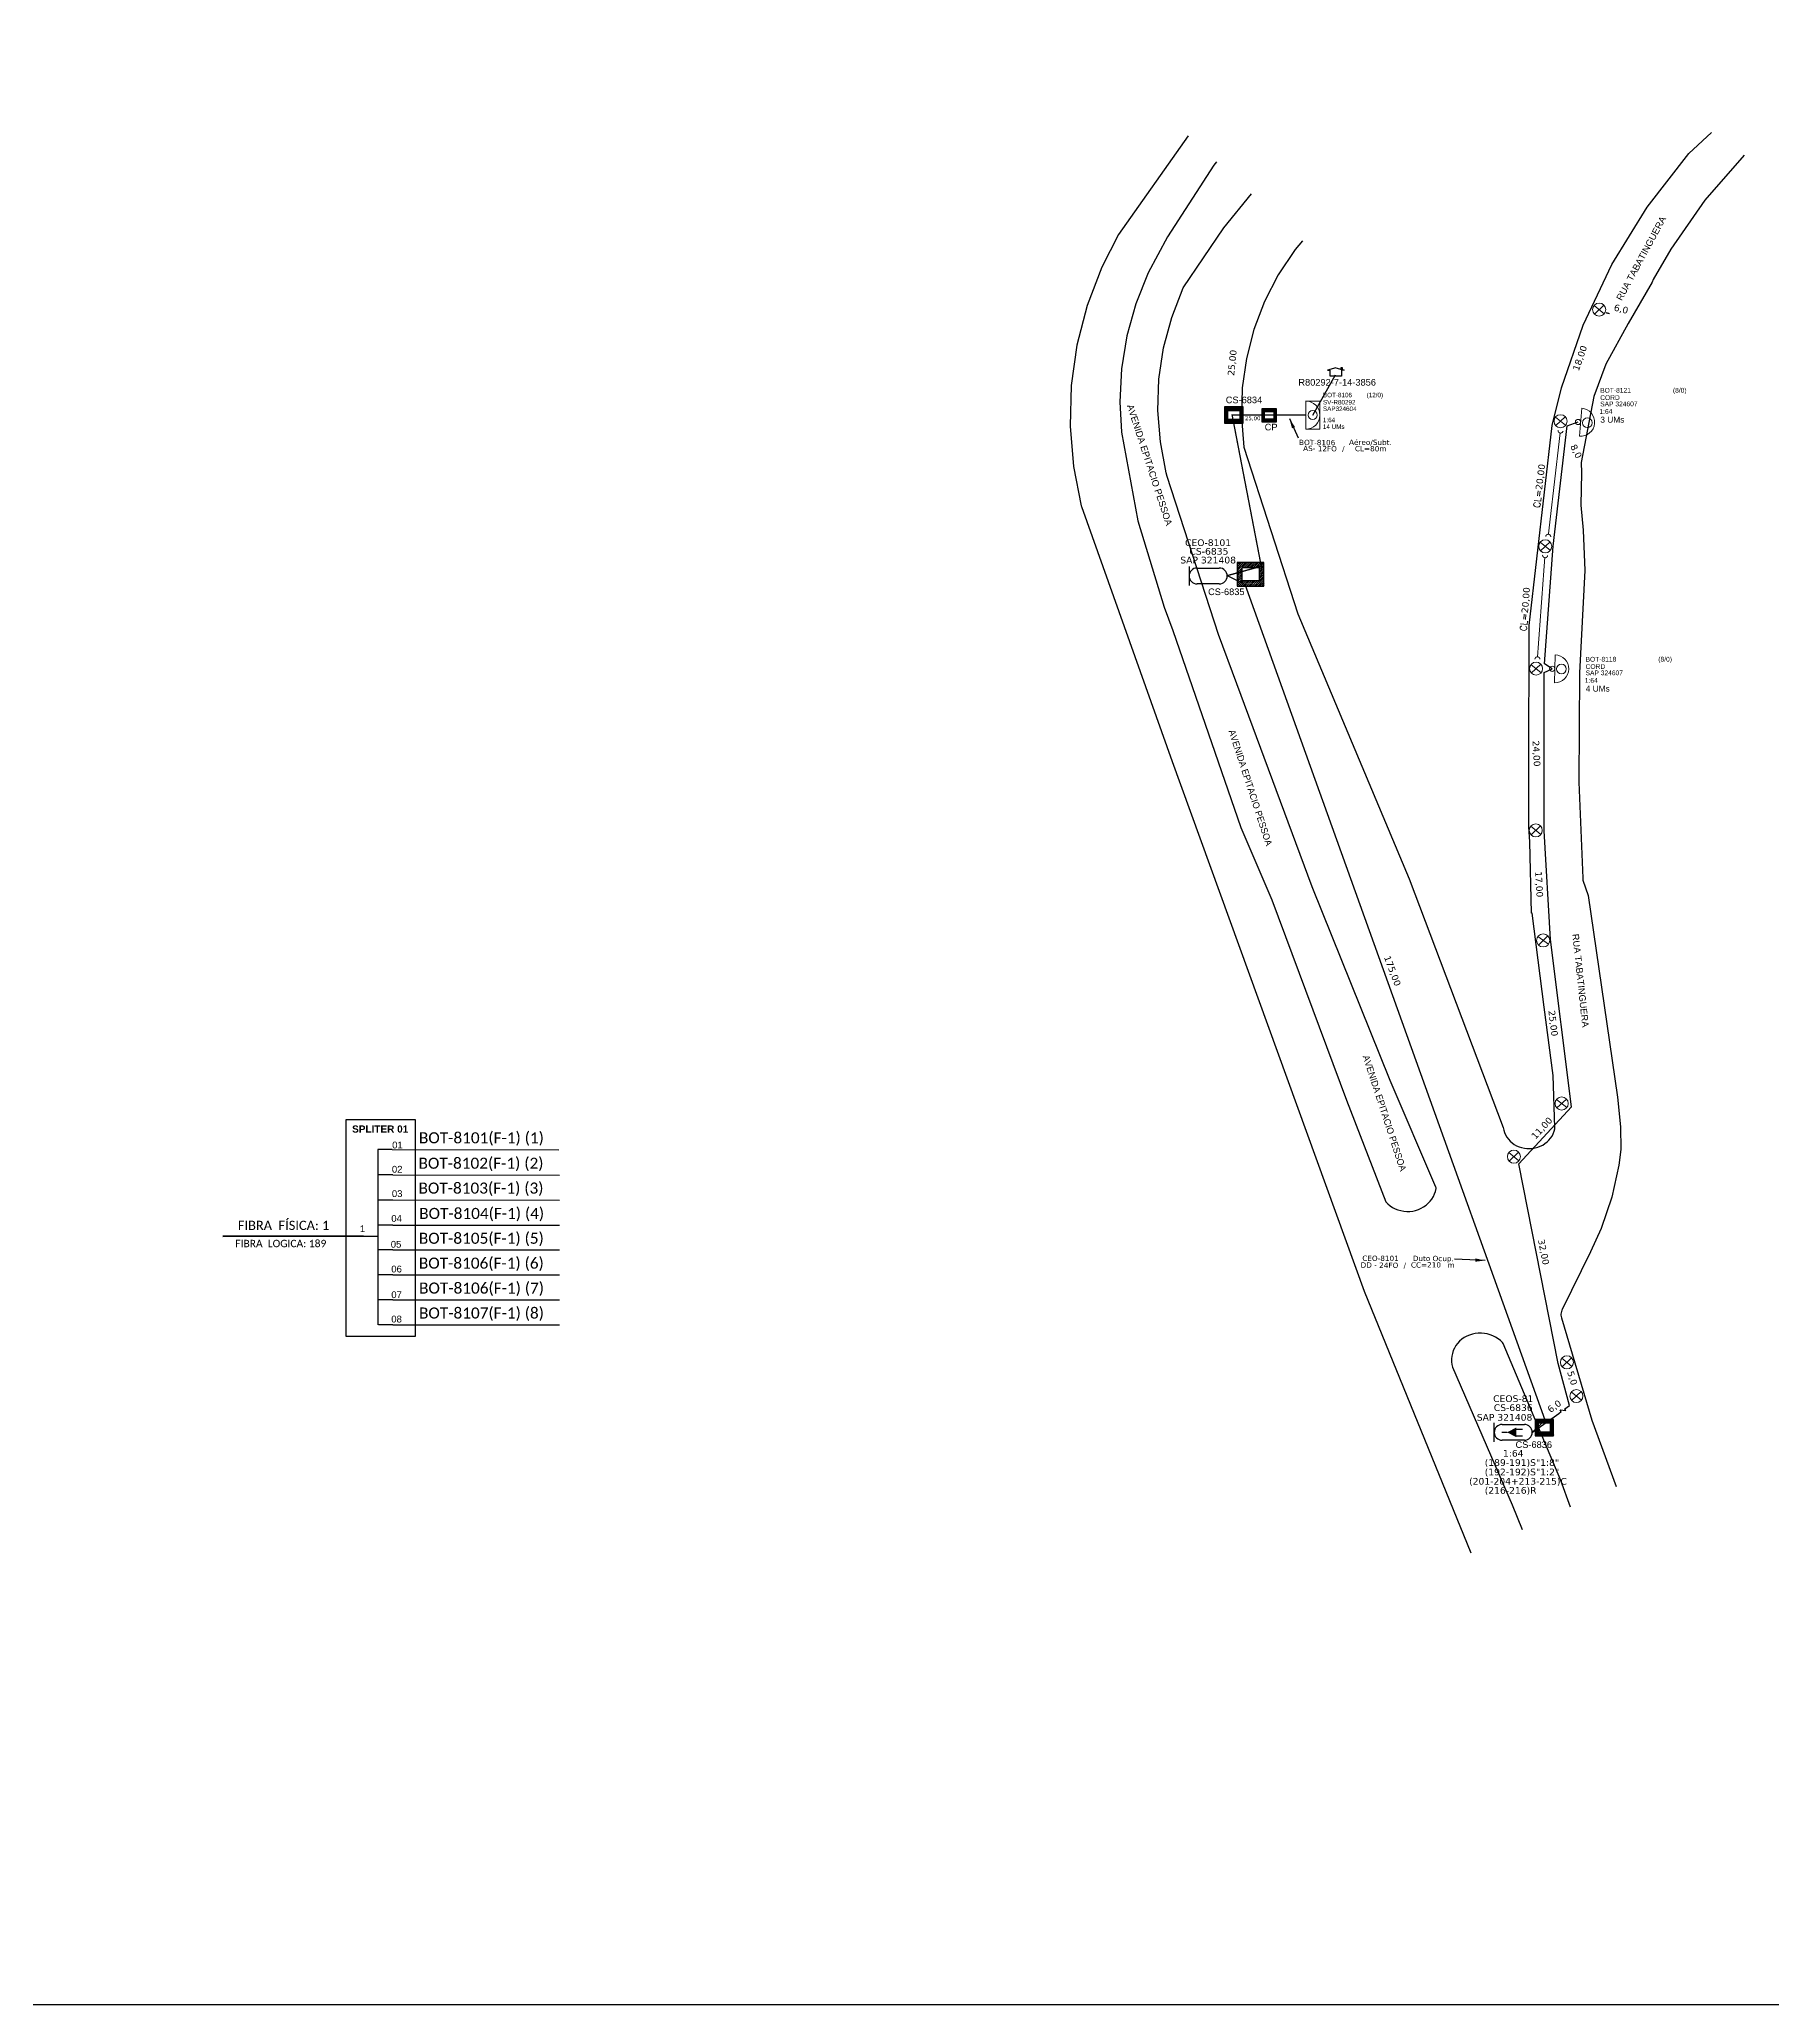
# Model space of a CAD drawing. Extents: x 0 to 841, y 0 to 594.
# Drawn here: x 410.6 to 672.7, y 0 to 297 of the extents above; entities that cross this region are included whole.
import ezdxf
from ezdxf.enums import TextEntityAlignment as Align

# ---------------------------------------------------------------- set-up
doc = ezdxf.new("R2010")
doc.units = 0
doc.linetypes.add('PHANTOM2', pattern=[1.25, 0.625, -0.125, 0.125, -0.125, 0.125, -0.125])
for name, color, linetype in [('10.0-Cartográfico', 4, 'Continuous'), ('10.1-Caixas Subterrâneas', 5, 'Continuous'), ('20.4-CEOS', 1, 'Continuous'), ('20.5-CEO', 1, 'Continuous'), ('CAP a instalar', 1, 'Continuous'), ('CD a instalar', 1, 'Continuous'), ('celulas gpon', 7, 'Continuous'), ('label_cabos', 7, 'Continuous'), ('Legenda', 1, 'Continuous'), ('MUB_SEGMENTO', 7, 'Continuous'), ('Subida Lateral', 5, 'Continuous'), ('surveys', 7, 'Continuous'), ('surveys legendas', 7, 'Continuous')]:
    doc.layers.add(name, color=color, linetype=linetype)
for name, color, linetype, lineweight in [('10.4-Postes', 1, 'Continuous', 0), ("20.0-LEGENDA DOS CDO'S", 1, 'Continuous', 0), ('20.1-CDO_INTERIOR', 1, 'Continuous', 0), ('20.2-CDO_POSTE', 1, 'Continuous', 5), ('20.6-CORDOALHA_SUPORTE', 7, 'Continuous', 25), ('CORDOALHA_SUPORTE', 7, 'Continuous', 25), ('Postes', 1, 'Continuous', 0)]:
    doc.layers.add(name, color=color, linetype=linetype, lineweight=lineweight)
doc.layers.add('DROP DE CLIENTE', color=140, linetype='Continuous', plot=False)
doc.layers.add('EXTRA', color=50, linetype='Continuous', plot=False)
doc.styles.add('ARIAL', font='arial.ttf')
doc.styles.add('DIGICADE', font='arial.ttf')
doc.styles.add('ROMANS', font='romans')
doc.styles.add('siredit', font='verdana.ttf')
doc.linetypes.add('FENCELINE1', pattern='A,0.25,-0.1,[133,ltypeshp.shx,S=0.1,R=0,X=-0.1,Y=0],-0.1,1', length=1.45)
doc.dimstyles.new('ISO-25', dxfattribs={"dimtxt": 2.5, "dimasz": 2.5, "dimexe": 1.25, "dimexo": 0.625, "dimtad": 1, "dimtxsty": 'Standard', "dimcen": 2.5, "dimadec": 0, "dimazin": 0, "dimtfac": 1, "dimtmove": 0, "dimatfit": 3, "dimfxl": 0, "dimarcsym": 0})

# ---------------------------------------------------------------- blocks, each defined once
blk = doc.blocks.new('PTPT')
at = {"layer": 'Postes', "color": 1, "linetype": 'PHANTOM2'}
for points in [[(-0.0000079, 0.0000104), (0.0000075, -0.000002)], [(0.000007, 0.0000109), (-0.0000074, -0.0000025)]]:
    blk.add_lwpolyline(points, dxfattribs=at)
at = {"layer": 'Postes', "color": 1}
blk.add_circle((-0.0000002, 0.0000042), 0.00000987, dxfattribs=at)
blk = doc.blocks.new('SURVEY_SURVEY')
for p, q in [((0, 0.0000127), (-0.0000126, 0.000009)), ((-0.0000126, 0.000009), (-0.0000086, 0.000009)), ((-0.0000086, 0), (-0.0000086, 0.000009)), ((0.0000086, 0), (-0.0000086, 0)), ((0, 0.0000127), (0.0000126, 0.000009)), ((0.0000084, 0.0000132), (0.0000098, 0.0000132)), ((0.0000084, 0.0000103), (0.0000084, 0.0000132)), ((0.0000126, 0.000009), (0.0000086, 0.000009)), ((0.0000086, 0.000009), (0.0000086, 0)), ((0.0000098, 0.0000132), (0.0000098, 0.0000099))]:
    blk.add_line(p, q)
blk = doc.blocks.new('CDOI_CT_DRT')
at = {"layer": '20.1-CDO_INTERIOR', "color": 0, "lineweight": 18}
blk.add_lwpolyline([(2.13, -2.13), (2.13, 2.12), (0, 2.12), (0, -2.13)], close=True, dxfattribs=at)
blk.add_circle((1.06, 0), 0.68, dxfattribs=at)
blk.add_arc((0, 0), 2.13, 269.9724, 89.9724, dxfattribs=at)
at = {"layer": "20.0-LEGENDA DOS CDO'S", "color": 0, "style": 'ARIAL'}
for tag, p in [('CDO_N', (2.61, 2.69)), ('SAP', (2.61, 0.61)), ('SURVEY', (2.61, 1.6)), ('1:XX', (2.6, -1.08)), ('UMS', (2.6, -2.09))]:
    blk.add_attdef(tag, p, '', height=0.68, rotation=359.9724, dxfattribs=at)
blk.add_attdef('FIBRAS_UTILIZADAS', text='', height=0.68, rotation=359.9724, dxfattribs=at).set_placement((10.32, 2.69), align=Align.CENTER)
blk = doc.blocks.new('CDOE_CT_POST_DESENHO')
at = {"color": 0}
blk.add_line((2.14, 0.39), (-2.11, 0.39), dxfattribs=at)
for centre, radius in [((0.01, 1.4), 0.733), ((0.01, 0), 0.393)]:
    blk.add_circle(centre, radius, dxfattribs=at)
blk.add_arc((0.01, 0.39), 2.12, 0, 180, dxfattribs=at)
blk = doc.blocks.new('*U93')
at = {"layer": '20.4-CEOS', "color": 7, "style": 'siredit'}
for tag, p in [('FIBRAS_SPLITTER', (0, 0)), ('FIBRAS_TOP_C', (0, -4.13)), ('RESERVA_FINAIS', (0, -5.46))]:
    blk.add_attdef(tag, p, '', height=1.01, dxfattribs=at)
for tag, p, flags in [('ID_ATIVIDADE', (0, -6.77), 3), ('QTDE', (0, -9.4), 1), ('FATOR', (0, -8.09), 1), ('FID', (0, -10.71), 1)]:
    blk.add_attdef(tag, p, '', height=1.01, dxfattribs=dict(at, flags=flags))
blk = doc.blocks.new('*U95')
at = {"layer": '20.4-CEOS', "color": 7, "style": 'siredit'}
blk.add_attdef('FIBRAS_SPLITTER', (0, 0), '', height=1.01, dxfattribs=at)
for tag, p, flags in [('ID_ATIVIDADE', (0, -1.48), 3), ('FATOR', (0, -2.79), 1), ('QTDE', (0, -4.11), 1), ('FID', (0, -5.42), 1)]:
    blk.add_attdef(tag, p, '', height=1.01, dxfattribs=dict(at, flags=flags))
blk = doc.blocks.new('*X68')
at = {"color": 0, "linetype": 'Continuous'}
for p, q in [((-1.25, 0.34099), (-0.49099, 1.1)), ((-1.25, 0.517767), (-0.667767, 1.1)), ((-1.25, 0.694544), (-0.844544, 1.1)), ((-1.25, 0.87132), (-1.02132, 1.1)), ((-1.25, 1.048097), (-1.198097, 1.1)), ((-1.25, 0.164214), (-0.8035, 0.610714)), ((-1.25, -0.012563), (-0.8035, 0.433937)), ((-1.25, -0.18934), (-0.8035, 0.25716)), ((-1.25, -0.366117), (-0.8035, 0.080383)), ((-0.789214, 0.625), (-0.314214, 1.1)), ((-0.612437, 0.625), (-0.137437, 1.1)), ((-0.43566, 0.625), (0.03934, 1.1)), ((-0.258883, 0.625), (0.216117, 1.1)), ((-0.082107, 0.625), (0.392893, 1.1)), ((0.09467, 0.625), (0.56967, 1.1)), ((0.271447, 0.625), (0.746447, 1.1)), ((0.448223, 0.625), (0.923223, 1.1)), ((0.625, 0.625), (1.1, 1.1)), ((0.801777, 0.625), (1.25, 1.073223)), ((0.8035, 0.449947), (1.25, 0.896447)), ((0.8035, 0.27317), (1.25, 0.71967)), ((0.8035, 0.096393), (1.25, 0.542893)), ((0.8035, -0.080383), (1.25, 0.366117)), ((0.8035, -0.25716), (1.25, 0.18934)), ((0.8035, -0.433937), (1.25, 0.012563)), ((-1.25, -0.542893), (-0.8035, -0.096393)), ((-1.25, -0.71967), (-0.8035, -0.27317)), ((-1.25, -0.896447), (-0.8035, -0.449947)), ((-1.25, -1.073223), (-0.801777, -0.625)), ((-1.1, -1.1), (-0.625, -0.625)), ((-0.923223, -1.1), (-0.448223, -0.625)), ((-0.746447, -1.1), (-0.271447, -0.625)), ((-0.56967, -1.1), (-0.09467, -0.625)), ((-0.392893, -1.1), (0.082107, -0.625)), ((-0.216117, -1.1), (0.258883, -0.625)), ((-0.03934, -1.1), (0.43566, -0.625)), ((0.137437, -1.1), (0.612437, -0.625)), ((0.314214, -1.1), (0.789214, -0.625)), ((0.49099, -1.1), (1.25, -0.34099)), ((0.667767, -1.1), (1.25, -0.517767)), ((0.8035, -0.610714), (1.25, -0.164214)), ((0.844544, -1.1), (1.25, -0.694544)), ((1.02132, -1.1), (1.25, -0.87132)), ((1.198097, -1.1), (1.25, -1.048097))]:
    blk.add_line(p, q, dxfattribs=at)
blk = doc.blocks.new('MANHOLE_MQ')
at = {"color": 0, "linetype": 'Continuous'}
for p, q in [((0.00000623, 0.00000569), (-0.00000627, 0.00000569)), ((-0.00000627, 0.00000569), (-0.00000627, -0.00000531)), ((-0.00000404, 0.00000331), (0.00000399, 0.00000331)), ((-0.00000404, -0.00000294), (-0.00000404, 0.00000331)), ((0.00000399, 0.00000331), (0.00000399, -0.00000294)), ((0.00000623, -0.00000531), (0.00000623, 0.00000569)), ((-0.00000627, -0.00000531), (0.00000623, -0.00000531)), ((0.00000399, -0.00000294), (-0.00000404, -0.00000294)), ((0.00000399, -0.00000294), (0.00000399, -0.00000294))]:
    blk.add_line(p, q, dxfattribs=at)
at = {"color": 0, "linetype": 'Continuous', "xscale": 5e-06, "yscale": 5e-06, "zscale": 1e-05}
blk.add_blockref('*X68', (-0.00000002, 0.00000019), dxfattribs=at)
blk = doc.blocks.new('Inst CDOE-8 CAIXA DIST OPT CDOE 48F_8D C_SPL OPTAP')
at = {"layer": "20.0-LEGENDA DOS CDO'S", "color": 0}
for tag, p, style, flags in [('ID_ATIVIDADE', (0.12, 6.47), 'ARIAL', 3), ('FATOR', (7.92, 6.47), 'ARIAL', 1), ('QTDE', (0.23, -0.97), 'DIGICADE', 3)]:
    blk.add_attdef(tag, p, '', height=0.8, rotation=0.118, dxfattribs=dict(at, style=style, flags=flags))
at = {"layer": "20.0-LEGENDA DOS CDO'S", "color": 0, "style": 'ARIAL'}
for tag, p, height in [('SAP', (0.12, 2.96), 0.8), ('CORDOALHA', (0.12, 4.02), 0.8), ('FID', (0.12, 5.25), 0.8), ('1:XX', (-0.01, 1.7), 0.8), ('UMS', (0.14, 0.22), 1)]:
    blk.add_attdef(tag, p, '', height=height, rotation=0.118, dxfattribs=at)
blk.add_attdef('FIBRAS_UTILIZADAS', text='', height=0.8, rotation=0.118, dxfattribs=at).set_placement((13.48, 5.26), align=Align.CENTER)
blk = doc.blocks.new('Inst CORD ALUMINIO 4.8 MM 3F(sem recursos)')
at = {"layer": '20.6-CORDOALHA_SUPORTE', "color": 0, "lineweight": 0, "style": 'ROMANS'}
blk.add_attdef('LANCE', text='', height=1, dxfattribs=at).set_placement((-0.54, -2.21), align=Align.RIGHT)
at = {"layer": '20.6-CORDOALHA_SUPORTE', "color": 0, "style": 'siredit'}
blk.add_attdef('QTDE', (-0.54, -2.21), '', height=1, rotation=359.69, dxfattribs=at)
at = {"layer": '20.6-CORDOALHA_SUPORTE', "color": 0, "lineweight": 0, "style": 'ROMANS'}
for tag, p, flags in [('ID_ATIVIDADE', (-5.2, -6.67), 3), ('FATOR', (-5.2, -4.44), 3), ('FID', (-5.2, -8.9), 1)]:
    blk.add_attdef(tag, p, '', height=1, dxfattribs=dict(at, flags=flags))
blk = doc.blocks.new('Inst CB DT OCUP CFOA-SM-DD-G-24')
at = {"layer": 'label_cabos', "color": 0, "style": 'siredit'}
for tag, flags, p in [('ID_ATIVIDADE', 3, (1.31, 2.67)), ('FATOR', 1, (11.56, 2.55))]:
    blk.add_attdef(tag, text='', height=1, rotation=359.69, dxfattribs=dict(at, flags=flags)).set_placement(p, align=Align.MIDDLE_CENTER)
for tag, p in [('TIPO_CABO', (1.11, 0)), ('DESTINO_CABO', (3.13, 1.26)), ('CABO', (4.69, -0.05)), ('/', (7.71, -0.05)), ('LANCE', (10.41, 0.02)), ('TIPO_CABO', (13.11, 1.24)), ('UND', (16.46, 0)), ('FID', (13.65, -1.41))]:
    blk.add_attdef(tag, text='', height=1, rotation=359.69, dxfattribs=at).set_placement(p, align=Align.MIDDLE_CENTER)
blk.add_attdef('QTDE', (11.93, -0.45), '', height=1, rotation=359.69, dxfattribs=at)
blk = doc.blocks.new('LEGENDA DOS CABOS')
at = {"layer": 'EXTRA', "color": 0, "style": 'siredit'}
for tag, p in [('ID', (4.6, 0.97)), ('XX', (9.03, 0.97))]:
    blk.add_attdef(tag, text='', height=0.48, rotation=359.69, dxfattribs=at).set_placement(p, align=Align.MIDDLE_CENTER)
at = {"layer": 'Legenda', "color": 0, "style": 'siredit'}
for tag, p in [('TIPO_CABO', (1.31, 0)), ('CABO', (4.69, -0.05)), ('/', (6.81, -0.05)), ('METROS', (10.03, -0.05))]:
    blk.add_attdef(tag, text='', height=0.8, rotation=359.69, dxfattribs=at).set_placement(p, align=Align.MIDDLE_CENTER)

msp = doc.modelspace()

# ---------------------------------------------------------------- linework, layer by layer
at = {"color": 7, "linetype": 'Continuous'}
for p, q in [((461.81, 129.21), (461.81, 102.73)), ((463.96, 129.21), (461.81, 129.21)), ((464.07, 125.38), (461.92, 125.38)), ((464.07, 121.6), (461.92, 121.6)), ((459.59, 116.14), (461.8, 116.14)), ((464.07, 117.81), (461.92, 117.81)), ((464.07, 114.05), (461.92, 114.05)), ((464.07, 110.29), (461.92, 110.29)), ((464.07, 106.52), (461.92, 106.52)), ((464.07, 102.76), (461.92, 102.76))]:
    msp.add_line(p, q, dxfattribs=at)
at = {"color": 10, "linetype": 'Continuous'}
for p, q in [((463.96, 129.21), (489.18, 129.2)), ((464.07, 125.38), (489.29, 125.37)), ((464.07, 121.61), (489.29, 121.6)), ((464.07, 117.82), (489.29, 117.81)), ((464.07, 114.06), (489.29, 114.05)), ((464.07, 110.3), (489.29, 110.29)), ((464.07, 106.53), (489.29, 106.52)), ((464.06, 102.76), (489.28, 102.75))]:
    msp.add_line(p, q, dxfattribs=at)
at = {"color": 1, "linetype": 'Continuous', "lineweight": 60}
msp.add_line((459.59, 116.14), (438.38, 116.08), dxfattribs=at)
msp.add_lwpolyline([(0, 594), (841, 594), (841, 0), (0, 0)], close=True)
at = {"color": 7}
msp.add_lwpolyline([(456.96, 101.04), (467.49, 101.04), (467.49, 133.74), (456.96, 133.74)], close=True, dxfattribs=at)
at = {"layer": '10.0-Cartográfico'}
for points in [[(584.32, 282.41), (573.76, 267.49), (571.25, 262.56), (569.03, 256.77), (567.48, 250.79), (566.62, 244.7), (566.45, 238.56), (566.97, 232.43), (568.16, 226.49), (568.18, 226.4), (581.89, 187.89), (610.92, 107.82), (627.05, 68.29)], [(635.82, 186.74), (635.86, 208.42), (639.33, 238.66), (640.74, 244.31), (644.01, 253.82), (648.34, 262.96), (653.68, 271.64), (659.97, 279.75), (663.42, 282.92)], [(668.37, 279.51), (668.34, 279.49), (662.4, 272.67), (657.25, 265.29), (654.61, 260.71), (654.43, 260.32), (650.81, 254.07), (647.46, 247.9), (645.62, 243.04), (643.73, 233.06), (643.75, 231.5), (643.68, 226.62), (644.02, 222.84), (644.25, 216.75), (643.49, 201.24), (643.39, 184.73)], [(588.58, 278.5), (588.17, 277.99), (581.2, 267.16), (578.28, 261.7), (576.38, 257.02), (575.02, 252.17), (574.22, 247.22), (573.97, 242.23), (574.25, 237.65), (576.71, 224.25), (580.68, 211.18), (582.01, 207.68), (592.25, 177.88), (596.96, 166.94), (608.27, 136.68), (614.19, 121.31), (614.49, 121), (614.84, 120.73), (615.21, 120.49), (615.6, 120.28), (616.02, 120.12), (616.46, 119.99), (616.9, 119.92), (617.35, 119.88), (617.8, 119.88), (618.25, 119.93), (618.69, 120.03), (619.12, 120.17), (619.52, 120.35), (619.91, 120.56), (620.28, 120.81), (620.61, 121.1), (620.9, 121.42), (621.16, 121.75), (621.38, 122.13), (621.56, 122.51), (621.69, 122.91), (621.78, 123.32), (621.79, 123.37), (621.79, 123.46), (621.75, 123.55), (614.83, 139.68), (603.03, 168.94), (591.69, 199.62), (588.9, 207.05), (581.15, 230.95), (581.01, 231.49), (580.11, 236.17), (579.73, 240.9), (579.89, 245.65), (580.59, 250.36), (581.82, 254.97), (583.57, 259.44), (589.71, 268.53), (593.87, 273.64)], [(601.58, 266.56), (600.47, 265.22), (597.94, 261.4), (595.86, 257.36), (594.24, 253.13), (593.11, 248.77), (592.47, 244.33), (592.35, 239.85), (592.73, 235.39)], [(592.73, 235.39), (600.9, 210.16), (617.71, 170.11), (631.93, 132.55), (632.01, 132.17), (632.13, 131.81), (632.28, 131.45), (632.48, 131.12), (632.71, 130.8), (632.98, 130.51), (633.28, 130.24), (633.61, 130.01), (633.96, 129.81), (634.33, 129.65), (634.72, 129.52), (635.13, 129.43), (635.53, 129.39), (635.95, 129.37), (636.35, 129.4), (636.76, 129.47), (637.15, 129.58), (637.54, 129.72), (637.9, 129.91), (638.25, 130.12), (638.56, 130.37), (638.84, 130.64), (639.09, 130.95), (639.31, 131.27), (639.48, 131.62), (639.63, 131.98), (639.72, 132.35), (639.76, 132.54), (639.51, 140.4), (638.14, 150.74), (636.29, 164.93), (636.22, 164.93), (635.95, 175.71), (635.81, 178.01), (635.82, 186.74)], [(643.39, 184.73), (643.96, 170.22), (643.97, 169.94), (644.78, 167.61), (649.21, 137.15), (649.68, 132.68), (649.7, 129.22), (649.4, 126.89), (648.34, 122.02), (646.74, 117.27), (645.11, 113.78), (640.84, 105.04), (640.78, 104.93), (640.73, 104.75), (640.68, 104.56), (640.66, 104.37), (640.67, 104.18), (640.69, 103.99), (640.73, 103.81), (645.35, 88.31), (649.03, 78.33)], [(642.12, 75.17), (640.67, 79.23), (631.94, 99.91), (631.82, 100.05), (631.51, 100.36), (631.16, 100.64), (630.79, 100.88), (630.39, 101.08), (629.97, 101.25), (629.53, 101.37), (629.09, 101.45), (628.63, 101.49), (628.17, 101.48), (627.72, 101.43), (627.27, 101.33), (626.85, 101.2), (626.43, 101.02), (626.04, 100.81), (625.68, 100.55), (625.34, 100.26), (625.04, 99.94), (624.78, 99.59), (624.56, 99.23), (624.38, 98.84), (624.25, 98.43), (624.16, 98.02), (624.12, 97.6), (624.13, 97.17), (624.18, 96.76), (624.29, 96.34), (633.3, 75.55), (634.78, 71.82)]]:
    msp.add_lwpolyline(points, dxfattribs=at)
at = {"layer": '20.4-CEOS', "color": 7}
for p, q in [((631.78, 87.68), (635.13, 87.68)), ((635.13, 85.3), (631.78, 85.3))]:
    msp.add_line(p, q, dxfattribs=at)
for points in [[(630.59, 85.06), (630.59, 87.93)], [(632.53, 86.49), (631.73, 86.49)], [(633.85, 86.97), (634.86, 86.97)], [(633.85, 85.97), (634.86, 85.97)]]:
    msp.add_lwpolyline(points, dxfattribs=at)
msp.add_lwpolyline([(632.53, 86.49, 0, 1.47, 0), (633.91, 86.49, 1.47, 1.47, 0)], format="xyseb", dxfattribs=at)
for centre, start, end in [((631.78, 86.49), 90, 270), ((635.13, 86.49), 270, 90)]:
    msp.add_arc(centre, 1.19, start, end, dxfattribs=at)
at = {"layer": '20.5-CEO', "color": 5}
for p, q in [((585.65, 217.1), (589.01, 217.1)), ((589.01, 214.71), (585.65, 214.71))]:
    msp.add_line(p, q, dxfattribs=at)
msp.add_lwpolyline([(584.46, 217.35), (584.46, 214.46)], dxfattribs=at)
for centre, start, end in [((585.65, 215.9), 90, 270), ((589.01, 215.9), 270, 90)]:
    msp.add_arc(centre, 1.2, start, end, dxfattribs=at)
at = {"layer": 'CAP a instalar', "color": 8, "linetype": 'FENCELINE1', "ltscale": 30, "const_width": 0.2}
msp.add_lwpolyline([(647.47, 255.68), (648.02, 255.54)], dxfattribs=at)
at = {"layer": 'CD a instalar', "color": 7, "linetype": 'FENCELINE1', "ltscale": 20}
for p, q in [((639.49, 220.41), (641.61, 238.6)), ((638.18, 202.63), (639.49, 220.41)), ((639.34, 201.88), (638.18, 202.63)), ((638.12, 177.4), (638.13, 201.3)), ((638.13, 201.3), (639.34, 201.88)), ((639.08, 160.96), (638.12, 177.4)), ((642.28, 135.69), (639.08, 160.96)), ((634.29, 127.05), (642.28, 135.69)), ((640.26, 96.91), (634.29, 127.05)), ((641.93, 90.53), (640.26, 96.91)), ((638.43, 87.98), (640.32, 89.35)), ((641.61, 90.29), (641.93, 90.53)), ((636.34, 86.51), (638.43, 87.98))]:
    msp.add_line(p, q, dxfattribs=at)
at = {"layer": 'CD a instalar', "color": 7, "linetype": 'ByBlock'}
for p, q in [((641.61, 238.6), (643.25, 239.17)), ((590.21, 215.95), (592.91, 214.59)), ((638.28, 88.35), (592.91, 214.59)), ((636.32, 86.49), (638.28, 88.35))]:
    msp.add_line(p, q, dxfattribs=at)
at = {"layer": 'CD a instalar', "linetype": 'ByBlock'}
msp.add_line((638.28, 88.35), (638.28, 88.35), dxfattribs=at)
at = {"layer": 'CD a instalar', "color": 1, "linetype": 'ByBlock', "const_width": 0.2}
msp.add_lwpolyline([(590.21, 215.95), (595.36, 217.37), (595.36, 217.37), (590.96, 240.21), (594.84, 240.21), (602.08, 240.21)], dxfattribs=at)
at = {"layer": 'CORDOALHA_SUPORTE', "ltscale": 5, "const_width": 0.15}
for points in [[(640.98, 237.82, -1), (640.23, 237.94)], [(639.12, 221.8, 1), (638.36, 221.85)], [(638.65, 219, -1), (637.89, 219.09)], [(637.49, 203.29, 1), (636.73, 203.31)]]:
    msp.add_lwpolyline(points, format="xyb", dxfattribs=at)
for points in [[(640.54, 237.5), (638.77, 222.21)], [(638.22, 218.67), (637.12, 203.69)]]:
    msp.add_lwpolyline(points, dxfattribs=at)
at = {"layer": 'DROP DE CLIENTE'}
msp.add_lwpolyline([(603.14, 240.21), (606.58, 246.29)], dxfattribs=at)
at = {"layer": 'Subida Lateral', "color": 5}
for p, q in [((640.32, 89.35), (640.72, 89.65)), ((640.72, 89.65), (640.56, 89.87)), ((640.56, 89.87), (641.39, 89.79)), ((641.21, 90.01), (641.61, 90.29)), ((641.39, 89.79), (641.21, 90.01))]:
    msp.add_line(p, q, dxfattribs=at)

# ---------------------------------------------------------------- block references
at = {"color": 0, "lineweight": 0}
for p, rotation in [((635.67, 229.66), 83.36434267964611), ((633.51, 210.95), 85.78256153104718)]:
    msp.add_blockref('Inst CORD ALUMINIO 4.8 MM 3F(sem recursos)', p, dxfattribs=dict(at, rotation=rotation)).add_auto_attribs({'QTDE': '20,00', 'LANCE': 'CL='})
at = {"color": 7, "lineweight": 0}
ref = msp.add_blockref('Inst CB DT OCUP CFOA-SM-DD-G-24', (610.89, 111.78), dxfattribs=dict(at, xscale=0.8, yscale=0.8, zscale=0.8))
ref.add_attrib('DESTINO_CABO', 'CEO-8101', dxfattribs={"layer": 'label_cabos', "color": 0, "height": 0.8, "rotation": 359.69, "style": 'siredit'}).set_placement((613.39, 112.79), align=Align.MIDDLE_CENTER)
ref.add_attrib('TIPO_CABO', 'Duto Ocup.', dxfattribs={"layer": 'label_cabos', "color": 0, "height": 0.8, "rotation": 359.69, "style": 'siredit'}).set_placement((621.37, 112.77), align=Align.MIDDLE_CENTER)
ref.add_attrib('/', '/', dxfattribs={"layer": 'label_cabos', "color": 0, "height": 0.8, "rotation": 359.69, "style": 'siredit'}).set_placement((617.06, 111.74), align=Align.MIDDLE_CENTER)
ref.add_attrib('LANCE', 'CC=', dxfattribs={"layer": 'label_cabos', "color": 0, "height": 0.8, "rotation": 359.69, "style": 'siredit'}).set_placement((619.21, 111.79), align=Align.MIDDLE_CENTER)
ref.add_attrib('UND', 'm', dxfattribs={"layer": 'label_cabos', "color": 0, "height": 0.8, "rotation": 359.69, "style": 'siredit'}).set_placement((624.06, 111.78), align=Align.MIDDLE_CENTER)
ref.add_attrib('CABO', '24FO', dxfattribs={"layer": 'label_cabos', "color": 0, "height": 0.8, "rotation": 359.69, "style": 'siredit'}).set_placement((614.63, 111.74), align=Align.MIDDLE_CENTER)
ref.add_attrib('TIPO_CABO', 'DD - ', dxfattribs={"layer": 'label_cabos', "color": 0, "height": 0.8, "rotation": 359.69, "style": 'siredit'}).set_placement((611.78, 111.77), align=Align.MIDDLE_CENTER)
ref.add_attrib('QTDE', '210', (620.43, 111.41), dxfattribs={"layer": 'label_cabos', "color": 0, "height": 0.8, "rotation": 359.69, "style": 'siredit'})
at = {"layer": '10.1-Caixas Subterrâneas', "color": 30, "rotation": 180.0000000000632}
for p, xscale, yscale, zscale in [((591.21, 240.27), 223851.2880178107, 223851.2880178107, 223851.2880178107), ((596.55, 240.21), 179081.0304142486, 179081.0304142486, 179081.0304142486), ((593.75, 216.22), 322345.8547456475, 322345.8547456475, 322345.8547456475), ((638.14, 87.26), 223851.2880178107, 223851.2880178107, 223851.2880178107)]:
    msp.add_blockref('MANHOLE_MQ', p, dxfattribs=dict(at, xscale=xscale, yscale=yscale, zscale=zscale))
at = {"layer": '10.4-Postes', "color": 1, "xscale": 100000, "yscale": 100000, "zscale": 100000}
for p in [(646.46, 255.73), (640.62, 238.87), (638.31, 219.96), (636.92, 201.48), (636.88, 177.04), (640.79, 135.76), (633.57, 127.73), (641.58, 96.65), (643.02, 91.56)]:
    msp.add_blockref('PTPT', p, dxfattribs=at)
at = {"layer": '10.4-Postes', "color": 1, "xscale": 100000, "yscale": 100000, "zscale": 100000, "rotation": 3}
msp.add_blockref('PTPT', (638.02, 160.41), dxfattribs=at)
at = {"layer": "20.0-LEGENDA DOS CDO'S", "color": 7, "lineweight": 0, "xscale": 0.9, "yscale": 0.9, "zscale": 0.9}
for p, values in [((646.49, 238.87), {'FID': 'BOT-8121', 'CORDOALHA': 'CORD', 'SAP': 'SAP 324607', '1:XX': '1:64', 'UMS': '3 UMs', 'FIBRAS_UTILIZADAS': '(8/0)'}), ((644.28, 198.23), {'FID': 'BOT-8118', 'CORDOALHA': 'CORD', 'SAP': 'SAP 324607', '1:XX': '1:64', 'UMS': '4 UMs', 'FIBRAS_UTILIZADAS': '(8/0)'})]:
    msp.add_blockref('Inst CDOE-8 CAIXA DIST OPT CDOE 48F_8D C_SPL OPTAP', p, dxfattribs=at).add_auto_attribs(values)
at = {"layer": '20.1-CDO_INTERIOR', "color": 1}
msp.add_blockref('CDOI_CT_DRT', (602.08, 240.22), dxfattribs=at).add_auto_attribs({'CDO_N': 'BOT-8106', 'FIBRAS_UTILIZADAS': ' (12/0)', 'SURVEY': 'SV-R80292', 'SAP': 'SAP324604', '1:XX': '1:64', 'UMS': '14 UMs'})
at = {"layer": '20.2-CDO_POSTE', "color": 7}
for p, rotation in [((643.25, 239.18), 265.0098447764626), ((639.34, 201.89), 268.7606227558455)]:
    msp.add_blockref('CDOE_CT_POST_DESENHO', p, dxfattribs=dict(at, rotation=rotation))
at = {"layer": '20.4-CEOS', "color": 0, "lineweight": 0}
ref = msp.add_blockref('*U93', (629.14, 81.42), dxfattribs=at)
ref.add_attrib('FIBRAS_SPLITTER', '(189-191)S"1:8"', (629.14, 81.42), dxfattribs={"color": 7, "height": 1.0097, "style": 'siredit'})
ref.add_attrib('FIBRAS_TOP_C', '(201-204+213-215)C', (626.78, 78.59), dxfattribs={"color": 7, "height": 1.0097, "style": 'siredit'})
ref.add_attrib('RESERVA_FINAIS', '(216-216)R', (629.14, 77.21), dxfattribs={"color": 7, "height": 1.01, "style": 'siredit'})
msp.add_blockref('*U95', (629.14, 80), dxfattribs=at).add_auto_attribs({'FIBRAS_SPLITTER': '(192-192)S"1:2"'})
at = {"layer": 'label_cabos', "color": 7, "lineweight": 0}
ref = msp.add_blockref('LEGENDA DOS CABOS', (600.42, 234.76), dxfattribs=dict(at, xscale=0.8, yscale=0.8, zscale=0.8))
ref.add_attrib('ID', 'BOT-8106', dxfattribs={"color": 0, "height": 0.8, "rotation": 359.69, "style": 'siredit'}).set_placement((603.81, 236.07), align=Align.MIDDLE_CENTER)
ref.add_attrib('CABO', '12FO', dxfattribs={"color": 0, "height": 0.8, "rotation": 359.69, "style": 'siredit'}).set_placement((605.35, 235.14), align=Align.MIDDLE_CENTER)
ref.add_attrib('METROS', 'CL=80m', dxfattribs={"color": 0, "height": 0.8, "rotation": 359.69, "style": 'siredit'}).set_placement((611.9, 235.14), align=Align.MIDDLE_CENTER)
ref.add_attrib('XX', 'Aéreo/Subt.', dxfattribs={"color": 0, "height": 0.8, "rotation": 359.69, "style": 'siredit'}).set_placement((611.86, 236.1), align=Align.MIDDLE_CENTER)
ref.add_attrib('/', '/', dxfattribs={"color": 0, "height": 0.8, "rotation": 359.69, "style": 'siredit'}).set_placement((607.77, 235.14), align=Align.MIDDLE_CENTER)
ref.add_attrib('TIPO_CABO', 'AS-', dxfattribs={"color": 0, "height": 0.8, "rotation": 359.69, "style": 'siredit'}).set_placement((602.61, 235.18), align=Align.MIDDLE_CENTER)
at = {"layer": 'surveys', "color": 255, "xscale": 100000, "yscale": 100000, "zscale": 100000}
msp.add_blockref('SURVEY_SURVEY', (606.62, 246.08), dxfattribs=at)

# ---------------------------------------------------------------- texts
for s, insert, char_height, width, attachment_point in [('{\\fArial|b1|i0|c0|p34;\\H1x;\\C10;SPLITER 01}', (462.17, 132.32), 1.0822, 10.5335, 5), ('{\\fCalibri|b0|i0|c0|p34;\\C7;BOT-8101(F-1) (1)}', (468.03, 130.82), 1.6722, 41.159, 4), ('\\C7;\\fArial|b0|i0|;\\H1.0273588255048;01 ', (464.78, 129.9), 1.0822, 2.1702, 5), ('{\\fCalibri|b0|i0|c0|p34;\\C7;BOT-8102(F-1) (2)}', (467.97, 126.98), 1.6722, 40.9079, 4), ('\\C7;\\fArial|b0|i0|;\\H1.0273588255048;02 ', (464.74, 126.24), 1.0822, 2.2909, 5), ('\\C7;\\fArial|b0|i0|;\\H1.0273588255048;03 ', (464.74, 122.56), 1.0822, 2.1067, 5), ('{\\fCalibri|b0|i0|c0|p34;\\C7;BOT-8103(F-1) (3)}', (467.97, 123.22), 1.6722, 40.9079, 4), ('{\\fCalibri|b0|i0|c0|p34;\\C7;FIBRA  FÍSICA: 1}', (447.57, 117.76), 1.3935, 21.0669, 5), ('\\C7;\\fArial|b0|i0|;\\H1.0273588255048;04 ', (464.65, 118.81), 1.0822, 2.2909, 5), ('{\\fCalibri|b0|i0|c0|p34;\\C7;BOT-8104(F-1) (4)}', (468.07, 119.39), 1.6722, 60.2183, 4), ('\\C7;\\fArial|b0|i0|;\\H1.0273588255048;1', (459.49, 117.26), 1.0822, 1.0719, 5), ('{\\fCalibri|b0|i0|c0|p34;\\C7;BOT-8105(F-1) (5)}', (468.02, 115.64), 1.6722, 60.2183, 4), ('{\\fCalibri|b0|i0|c0|p34;\\C7;FIBRA  LOGICA: 189}', (447.15, 115.02), 1.1148, 21.0669, 5), ('\\C7;\\fArial|b0|i0|;\\H1.0273588255048;05 ', (464.57, 114.9), 1.0822, 2.8176, 5), ('{\\fCalibri|b0|i0|c0|p34;\\C1;BOT-8106(F-1) (6)}', (468.02, 111.88), 1.6722, 60.2183, 4), ('\\C7;\\fArial|b0|i0|;\\H1.0273588255048;06 ', (464.65, 111.16), 1.0822, 2.2909, 5), ('\\C7;\\fArial|b0|i0|;\\H1.0273588255048;07 ', (464.65, 107.28), 1.0822, 2.2909, 5), ('\\C7;\\fArial|b0|i0|;\\H1.0273588255048;08 ', (464.65, 103.6), 1.0822, 2.2909, 5)]:
    msp.add_mtext(s, dxfattribs=dict(insert=insert, char_height=char_height, width=width, attachment_point=attachment_point))
at = {"color": 1, "char_height": 1.6722, "attachment_point": 4}
for s, insert, width in [('\\fCalibri|b0|i0|c0|p34;BOT-8106(F-1) (7)', (468.05, 108.11), 44.3264), ('{\\fCalibri|b0|i0|c0|p34;\\C0;BOT-8107(F-1) (8)}', (468.04, 104.34), 59.1037)]:
    msp.add_mtext(s, dxfattribs=dict(at, insert=insert, width=width))
at = {"layer": '10.1-Caixas Subterrâneas', "color": 30, "style": 'ARIAL'}
for s, p in [('CS-6834', (589.99, 242.01)), ('CP', (595.88, 237.9)), ('CS-6835', (587.32, 213.01)), ('CS-6836', (633.8, 84.14))]:
    msp.add_text(s, height=1, dxfattribs=at).set_placement(p)
at = {"layer": '20.4-CEOS', "color": 5, "style": 'siredit'}
msp.add_text('CEO-8101', height=1.01, dxfattribs=at).set_placement((587.32, 221.44), align=Align.TOP_CENTER)
at = {"layer": '20.4-CEOS', "color": 7, "style": 'siredit'}
for s, p in [('CEOS-81', (633.45, 92.09)), ('SAP 321408', (632.14, 89.26)), ('CS-6836', (633.45, 90.73)), ('1:64', (633.45, 83.83))]:
    msp.add_text(s, height=1.01, dxfattribs=at).set_placement(p, align=Align.TOP_CENTER)
at = {"layer": '20.5-CEO', "color": 5, "style": 'siredit'}
for s, p in [('CS-6835', (587.45, 220.13)), ('SAP 321408', (587.33, 218.81))]:
    msp.add_text(s, height=1.014, dxfattribs=at).set_placement(p, align=Align.TOP_CENTER)
at = {"layer": 'celulas gpon', "style": 'siredit'}
for s, rotation, p in [('6,0', 345.8716, (648.58, 256.03)), ('25,00', 84.2946, (591.26, 246.12)), ('18,00', 70.8723, (643.35, 246.81)), ('8,0', 296.9226, (642.03, 235.49)), ('24,00', 273.3568, (636.36, 191)), ('17,00', 273.3568, (636.76, 171.24)), ('175,00', 290.6897, (613.89, 158.3)), ('25,00', 277.2211, (638.76, 150.19)), ('11,00', 47.2158, (636.8, 130.69)), ('32,00', 281.2122, (637.18, 115.57)), ('5,0', 287.5252, (641.59, 95.59)), ('6,0', 36.1022, (639.07, 89.39))]:
    msp.add_text(s, height=1, rotation=rotation, dxfattribs=at).set_placement(p)
msp.add_text('25,00', height=0.6, dxfattribs=at).set_placement((592.89, 239.44))
at = {"layer": 'MUB_SEGMENTO', "color": 5, "style": 'ARIAL'}
for s, rotation, p in [('RUA TABATINGUERA', 61.6333, (649.85, 257.41)), ('AVENIDA EPITACIO PESSOA', 288.0625, (575.04, 241.64)), ('RUA TABATINGUERA', 276.1573, (642.37, 161.77))]:
    msp.add_text(s, height=1, rotation=rotation, dxfattribs=at).set_placement(p)
at = {"layer": 'MUB_SEGMENTO', "color": 5}
for p in [(590.41, 192.47), (610.68, 143.3)]:
    msp.add_text('AVENIDA EPITACIO PESSOA', height=1, rotation=288.0625, dxfattribs=at).set_placement(p)
at = {"layer": 'surveys legendas', "color": 0, "style": 'ARIAL'}
msp.add_text('R80292-7-14-3856', height=1, dxfattribs=at).set_placement((600.97, 244.67))

# ---------------------------------------------------------------- leaders
at = {"color": 7, "lineweight": 0}
for points in [[(599.61, 239.68), (600.94, 236.76)], [(629.22, 112.46), (624.57, 112.65)]]:
    msp.add_leader(points, dimstyle='ISO-25', override={"dimasz": 1.5, "dimtad": 0}, dxfattribs=at)

doc.saveas('drawing.dxf')
